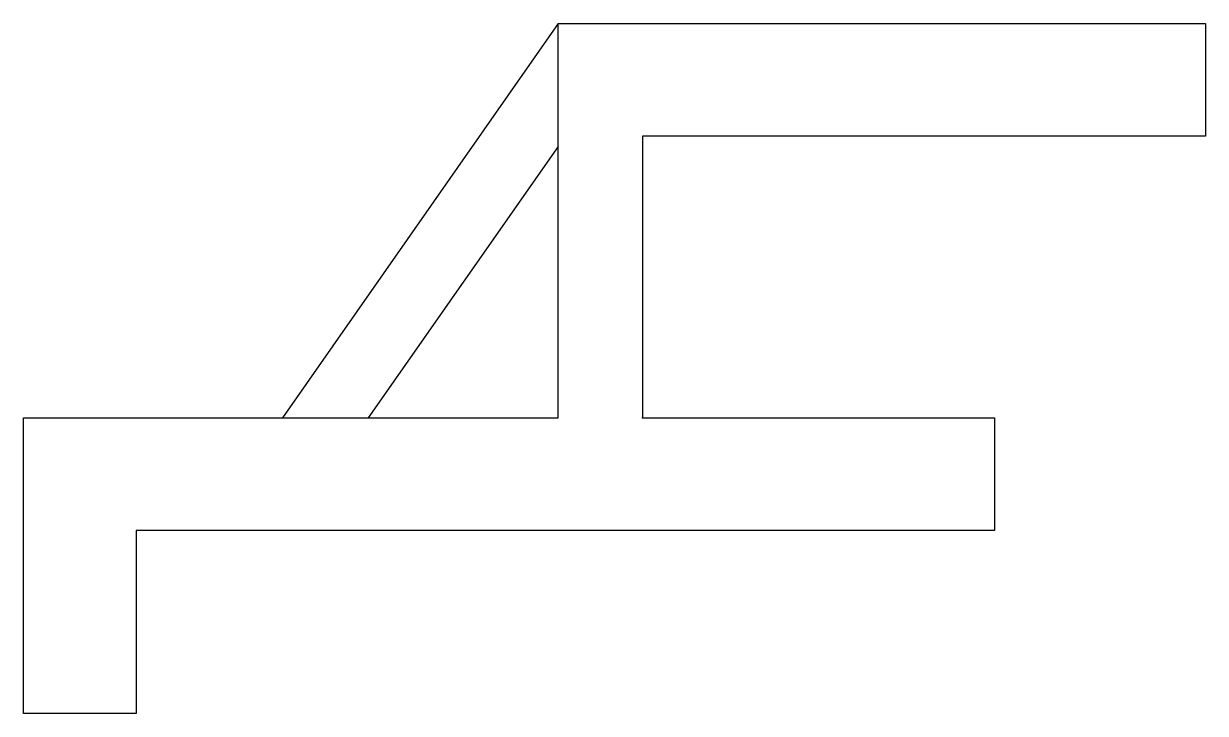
# Model space of a CAD drawing. Header units: millimetres. Extents: x -44 to 40, y -21 to 28.
import ezdxf

# ---------------------------------------------------------------- set-up
doc = ezdxf.new("R2010")
doc.units = ezdxf.units.MM
doc.layers.get('0').update_dxf_attribs({"linetype": 'CONTINUOUS'})

msp = doc.modelspace()

# ---------------------------------------------------------------- linework, layer by layer
for p, q in [((-6, 28), (-25.606, 0)), ((-6, 0), (-6, 28)), ((-6, 28), (40, 28)), ((40, 28), (40, 20)), ((40, 20), (0, 20)), ((0, 20), (0, 0)), ((-6, 19.283), (-19.502, 0)), ((-44, 0), (-6, 0)), ((0, 0), (25, 0)), ((-44, -21), (-44, 0)), ((25, 0), (25, -8)), ((25, -8), (-36, -8)), ((-36, -8), (-36, -21)), ((-36, -21), (-44, -21))]:
    msp.add_line(p, q)
msp.add_point((0, 0))

doc.saveas('drawing.dxf')
